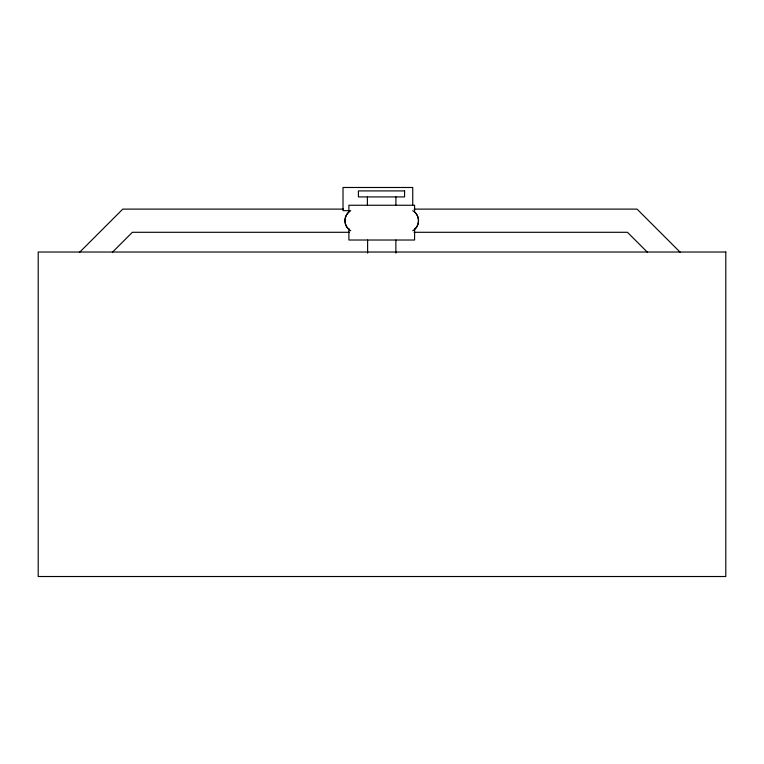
<?xml version="1.0" encoding="UTF-8"?>
<svg xmlns="http://www.w3.org/2000/svg" width="764" height="764" viewBox="0 0 764 764"><rect width="100%" height="100%" fill="white"/><g stroke="black" fill="none" stroke-linecap="round" stroke-linejoin="round"><path stroke-width="1.15" d="M348.346 212.507C343.924 216.861 343.924 224.54 348.346 228.894M415.148 228.894C419.56 224.54 419.56 216.861 415.148 212.507M79.38 252.502L122.765 209.116L343.418 209.116M112.403 252.244L132.363 232.294L349.377 232.294M414.107 209.116L637.052 209.116L680.495 252.55M349.635 210.663L343.017 210.663L343.017 187.486L412.741 187.486L412.741 204.867M414.098 232.294L627.454 232.294L647.433 252.263M414.585 212.201L414.585 205.249L348.9 205.249L348.9 212.201M414.585 228.426L414.585 240.02L348.9 240.02L348.9 228.426M395.905 196.921L395.905 205.249M395.867 240.02L395.867 253.094M367.618 240.02L367.618 253.094M367.388 196.921L367.388 205.249M412.741 210.663A11.584 11.584 0 0 1 412.741 230.738M350.743 230.738A11.584 11.584 0 0 1 350.743 210.663M404.567 190.914L358.411 190.914L358.411 196.921L404.567 196.921L404.567 190.914M725.8 252.024L38.2 252.024L38.2 576.514L725.8 576.514L725.8 252.024"/></g></svg>
